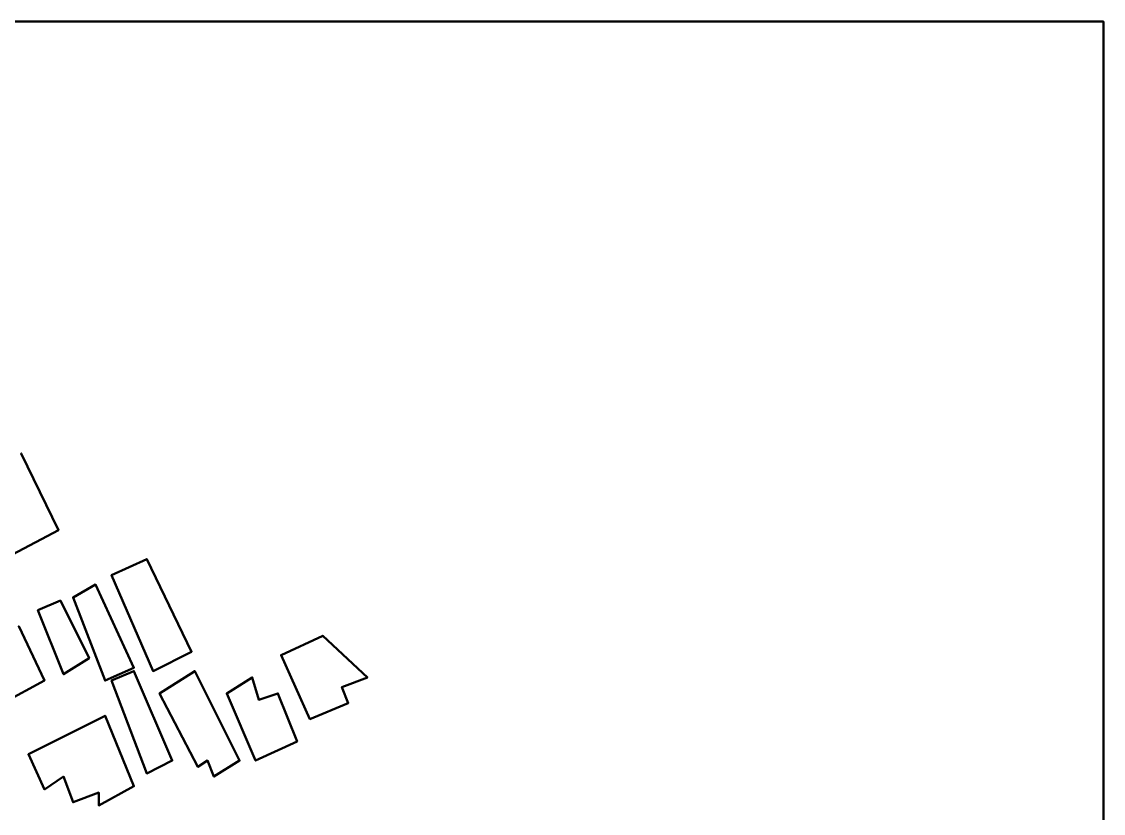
# Model space of a CAD drawing. Header units: metres. Extents: x -246 to 254, y -250 to 250.
# Drawn here: x 85 to 254, y 126.2 to 250 of the extents above; entities that cross this region are included whole.
import ezdxf

# ---------------------------------------------------------------- set-up
doc = ezdxf.new("R2010")
doc.units = ezdxf.units.M
doc.header["$LTSCALE"] = 5.08
doc.layers.add('一般', color=7, linetype='Continuous', lineweight=5)

# ---------------------------------------------------------------- blocks, each defined once
blk = doc.blocks.new('市街地地図 (3D)')
at = {"layer": '一般', "color": 31, "linetype": 'Continuous', "lineweight": 50}
for points, invisible_edges in [([(51, 214.8, 6), (57, 202.2, 6), (64.2, 206, 6), (58.4, 218, 6)], 8), ([(51, 214.8), (57, 202.2), (64.2, 206), (58.4, 218)], 8), ([(72.5, 199, 6), (79, 184, 6), (85, 187, 6), (78, 201.5, 6)], 8), ([(72.5, 199), (79, 184), (85, 187), (78, 201.5)], 8), ([(66.5, 195.5, 6), (71.5, 182.5, 6), (76, 184.5, 6), (70, 197.5, 6)], 8), ([(66.5, 195.5), (71.5, 182.5), (76, 184.5), (70, 197.5)], 8), ([(61, 193.5, 6), (65, 183.5, 6), (69, 186, 6), (64.5, 195, 6)], 8), ([(61, 193.5), (65, 183.5), (69, 186), (64.5, 195)], 8), ([(51.5, 188, 6), (55.5, 179, 6), (62, 182.5, 6), (58, 191, 6)], 8), ([(51.5, 188), (55.5, 179), (62, 182.5), (58, 191)], 8), ([(99, 186.5, 6), (105.5, 189.5, 6), (108.5, 181.5, 6), (99, 186.5, 6)], 14), ([(99, 186.5), (105.5, 189.5), (108.5, 181.5), (99, 186.5)], 14), ([(105.5, 189.5, 6), (112.5, 183, 6), (108.5, 181.5, 6), (105.5, 189.5, 6)], 12), ([(105.5, 189.5), (112.5, 183), (108.5, 181.5), (105.5, 189.5)], 12), ([(108.5, 181.5, 6), (103.5, 176.5, 6), (99, 186.5, 6), (108.5, 181.5, 6)], 13), ([(108.5, 181.5), (103.5, 176.5), (99, 186.5), (108.5, 181.5)], 13), ([(72.5, 182.5, 5.4), (78, 168, 5.4), (82, 170, 5.4), (76, 184, 5.4)], 8), ([(72.5, 182.5), (78, 168), (82, 170), (76, 184)], 8), ([(85.5, 184, 5.4), (87.5, 170, 5.4), (80, 180.5, 5.4), (85.5, 184, 5.4)], 11), ([(85.5, 184), (87.5, 170), (80, 180.5), (85.5, 184)], 11), ([(85.5, 184, 5.4), (92.5, 170, 5.4), (87.5, 170, 5.4), (85.5, 184, 5.4)], 14), ([(85.5, 184), (92.5, 170), (87.5, 170), (85.5, 184)], 14), ([(95.5, 179.5, 6), (94.5, 183, 6), (90.5, 180.5, 6), (95.5, 179.5, 6)], 12), ([(95.5, 179.5), (94.5, 183), (90.5, 180.5), (95.5, 179.5)], 12), ([(108.5, 181.5, 6), (109.5, 179, 6), (103.5, 176.5, 6), (108.5, 181.5, 6)], 12), ([(108.5, 181.5), (109.5, 179), (103.5, 176.5), (108.5, 181.5)], 12), ([(87.5, 170, 5.4), (86, 169, 5.4), (80, 180.5, 5.4), (87.5, 170, 5.4)], 12), ([(87.5, 170), (86, 169), (80, 180.5), (87.5, 170)], 12), ([(95.5, 179.5, 6), (90.5, 180.5, 6), (95, 170, 6), (95.5, 179.5, 6)], 13), ([(95.5, 179.5), (90.5, 180.5), (95, 170), (95.5, 179.5)], 13), ([(95, 170, 6), (101.5, 173, 6), (95.5, 179.5, 6), (95, 170, 6)], 14), ([(95, 170), (101.5, 173), (95.5, 179.5), (95, 170)], 14), ([(101.5, 173, 6), (98.5, 180.5, 6), (95.5, 179.5, 6), (101.5, 173, 6)], 12), ([(101.5, 173), (98.5, 180.5), (95.5, 179.5), (101.5, 173)], 12), ([(71.5, 177, 6.5), (65, 167.5, 6.5), (59.5, 171, 6.5), (71.5, 177, 6.5)], 11), ([(71.5, 177), (65, 167.5), (59.5, 171), (71.5, 177)], 11), ([(71.5, 177, 6.5), (76, 166, 6.5), (65, 167.5, 6.5), (71.5, 177, 6.5)], 14), ([(71.5, 177), (76, 166), (65, 167.5), (71.5, 177)], 14), ([(65, 167.5, 6.5), (62, 165.5, 6.5), (59.5, 171, 6.5), (65, 167.5, 6.5)], 12), ([(65, 167.5), (62, 165.5), (59.5, 171), (65, 167.5)], 12), ([(92.5, 170, 5.4), (88.5, 167.5, 5.4), (87.5, 170, 5.4), (92.5, 170, 5.4)], 12), ([(92.5, 170), (88.5, 167.5), (87.5, 170), (92.5, 170)], 12), ([(70.5, 165, 6.5), (66.5, 163.5, 6.5), (65, 167.5, 6.5), (70.5, 165, 6.5)], 12), ([(76, 166, 6.5), (70.5, 165, 6.5), (65, 167.5, 6.5), (76, 166, 6.5)], 15), ([(70.5, 165), (66.5, 163.5), (65, 167.5), (70.5, 165)], 12), ([(76, 166), (70.5, 165), (65, 167.5), (76, 166)], 15), ([(76, 166, 6.5), (70.5, 163, 6.5), (70.5, 165, 6.5), (76, 166, 6.5)], 12), ([(76, 166), (70.5, 163), (70.5, 165), (76, 166)], 12)]:
    blk.add_3dface(points, dxfattribs=dict(at, invisible_edges=invisible_edges))
for points in [[(64.2, 206), (64.2, 206, 6), (58.4, 218, 6), (58.4, 218)], [(57, 202.2), (57, 202.2, 6), (64.2, 206, 6), (64.2, 206)], [(78, 201.5), (78, 201.5, 6), (72.5, 199, 6), (72.5, 199)], [(85, 187), (85, 187, 6), (78, 201.5, 6), (78, 201.5)], [(72.5, 199), (72.5, 199, 6), (79, 184, 6), (79, 184)], [(70, 197.5), (70, 197.5, 6), (66.5, 195.5, 6), (66.5, 195.5)], [(76, 184.5), (76, 184.5, 6), (70, 197.5, 6), (70, 197.5)], [(64.5, 195), (64.5, 195, 6), (61, 193.5, 6), (61, 193.5)], [(69, 186), (69, 186, 6), (64.5, 195, 6), (64.5, 195)], [(66.5, 195.5), (66.5, 195.5, 6), (71.5, 182.5, 6), (71.5, 182.5)], [(61, 193.5), (61, 193.5, 6), (65, 183.5, 6), (65, 183.5)], [(62, 182.5), (62, 182.5, 6), (58, 191, 6), (58, 191)], [(105.5, 189.5), (105.5, 189.5, 6), (99, 186.5, 6), (99, 186.5)], [(112.5, 183), (112.5, 183, 6), (105.5, 189.5, 6), (105.5, 189.5)], [(65, 183.5), (65, 183.5, 6), (69, 186, 6), (69, 186)], [(79, 184), (79, 184, 6), (85, 187, 6), (85, 187)], [(99, 186.5), (99, 186.5, 6), (103.5, 176.5, 6), (103.5, 176.5)], [(71.5, 182.5), (71.5, 182.5, 6), (76, 184.5, 6), (76, 184.5)], [(76, 184), (76, 184, 5.4), (72.5, 182.5, 5.4), (72.5, 182.5)], [(82, 170), (82, 170, 5.4), (76, 184, 5.4), (76, 184)], [(85.5, 184), (85.5, 184, 5.4), (80, 180.5, 5.4), (80, 180.5)], [(92.5, 170), (92.5, 170, 5.4), (85.5, 184, 5.4), (85.5, 184)], [(94.5, 183), (94.5, 183, 6), (90.5, 180.5, 6), (90.5, 180.5)], [(95.5, 179.5), (95.5, 179.5, 6), (94.5, 183, 6), (94.5, 183)], [(108.5, 181.5), (108.5, 181.5, 6), (112.5, 183, 6), (112.5, 183)], [(55.5, 179), (55.5, 179, 6), (62, 182.5, 6), (62, 182.5)], [(72.5, 182.5), (72.5, 182.5, 5.4), (78, 168, 5.4), (78, 168)], [(109.5, 179), (109.5, 179, 6), (108.5, 181.5, 6), (108.5, 181.5)], [(80, 180.5), (80, 180.5, 5.4), (86, 169, 5.4), (86, 169)], [(90.5, 180.5), (90.5, 180.5, 6), (95, 170, 6), (95, 170)], [(98.5, 180.5), (98.5, 180.5, 6), (95.5, 179.5, 6), (95.5, 179.5)], [(101.5, 173), (101.5, 173, 6), (98.5, 180.5, 6), (98.5, 180.5)], [(103.5, 176.5), (103.5, 176.5, 6), (109.5, 179, 6), (109.5, 179)], [(71.5, 177), (71.5, 177, 6.5), (59.5, 171, 6.5), (59.5, 171)], [(76, 166), (76, 166, 6.5), (71.5, 177, 6.5), (71.5, 177)], [(95, 170), (95, 170, 6), (101.5, 173, 6), (101.5, 173)], [(59.5, 171), (59.5, 171, 6.5), (62, 165.5, 6.5), (62, 165.5)], [(78, 168), (78, 168, 5.4), (82, 170, 5.4), (82, 170)], [(86, 169), (86, 169, 5.4), (87.5, 170, 5.4), (87.5, 170)], [(87.5, 170), (87.5, 170, 5.4), (88.5, 167.5, 5.4), (88.5, 167.5)], [(88.5, 167.5), (88.5, 167.5, 5.4), (92.5, 170, 5.4), (92.5, 170)], [(62, 165.5), (62, 165.5, 6.5), (65, 167.5, 6.5), (65, 167.5)], [(65, 167.5), (65, 167.5, 6.5), (66.5, 163.5, 6.5), (66.5, 163.5)], [(70.5, 163), (70.5, 163, 6.5), (76, 166, 6.5), (76, 166)], [(66.5, 163.5), (66.5, 163.5, 6.5), (70.5, 165, 6.5), (70.5, 165)], [(70.5, 165), (70.5, 165, 6.5), (70.5, 163, 6.5), (70.5, 163)]]:
    blk.add_3dface(points, dxfattribs=at)
blk = doc.blocks.new('アーケイド (3D)')
at = {"layer": '一般', "color": 1}
blk.add_blockref('市街地地図 (3D)', (0, 0), dxfattribs=at)
blk = doc.blocks.new('敷地 (3D)')
at = {"layer": '一般', "color": 19, "linetype": 'Continuous', "lineweight": 50}
for points in [[(-272.5, 285.5, 0.1), (227.5, 285.5, 0.1), (227.5, -214.5, 0.1), (-272.5, -214.5, 0.1)], [(-272.5, 285.5), (227.5, 285.5), (227.5, -214.5), (-272.5, -214.5)], [(-272.5, 285.5), (-272.5, 285.5, 0.1), (227.5, 285.5, 0.1), (227.5, 285.5)], [(227.5, 285.5), (227.5, 285.5, 0.1), (227.5, -214.5, 0.1), (227.5, -214.5)]]:
    blk.add_3dface(points, dxfattribs=at)
blk = doc.blocks.new('高層建築・集合住宅 (3D)')
at = {"layer": '一般', "color": 7}
for name, p in [('敷地 (3D)', (0, 0)), ('アーケイド (3D)', (0, 0, 2.4)), ('市街地地図 (3D)', (0, 0))]:
    blk.add_blockref(name, p, dxfattribs=at)
at = {"layer": '一般', "color": 1}
for name, p in [('アーケイド (3D)', (0, 0, 2.4)), ('市街地地図 (3D)', (0, 0)), ('アーケイド (3D)', (0, 0, 2.4)), ('市街地地図 (3D)', (0, 0))]:
    blk.add_blockref(name, p, dxfattribs=at)
at = {"layer": '一般', "color": 31}
for name, p in [('アーケイド (3D)', (0, 0, 2.4)), ('市街地地図 (3D)', (0, 0))]:
    blk.add_blockref(name, p, dxfattribs=at)

msp = doc.modelspace()

# ---------------------------------------------------------------- block references
at = {"layer": '一般', "color": 7}
for name, p in [('高層建築・集合住宅 (3D)', (26.5, -35.5)), ('アーケイド (3D)', (26.5, -35.5, 2.4)), ('市街地地図 (3D)', (26.5, -35.5))]:
    msp.add_blockref(name, p, dxfattribs=at)

doc.saveas('drawing.dxf')
